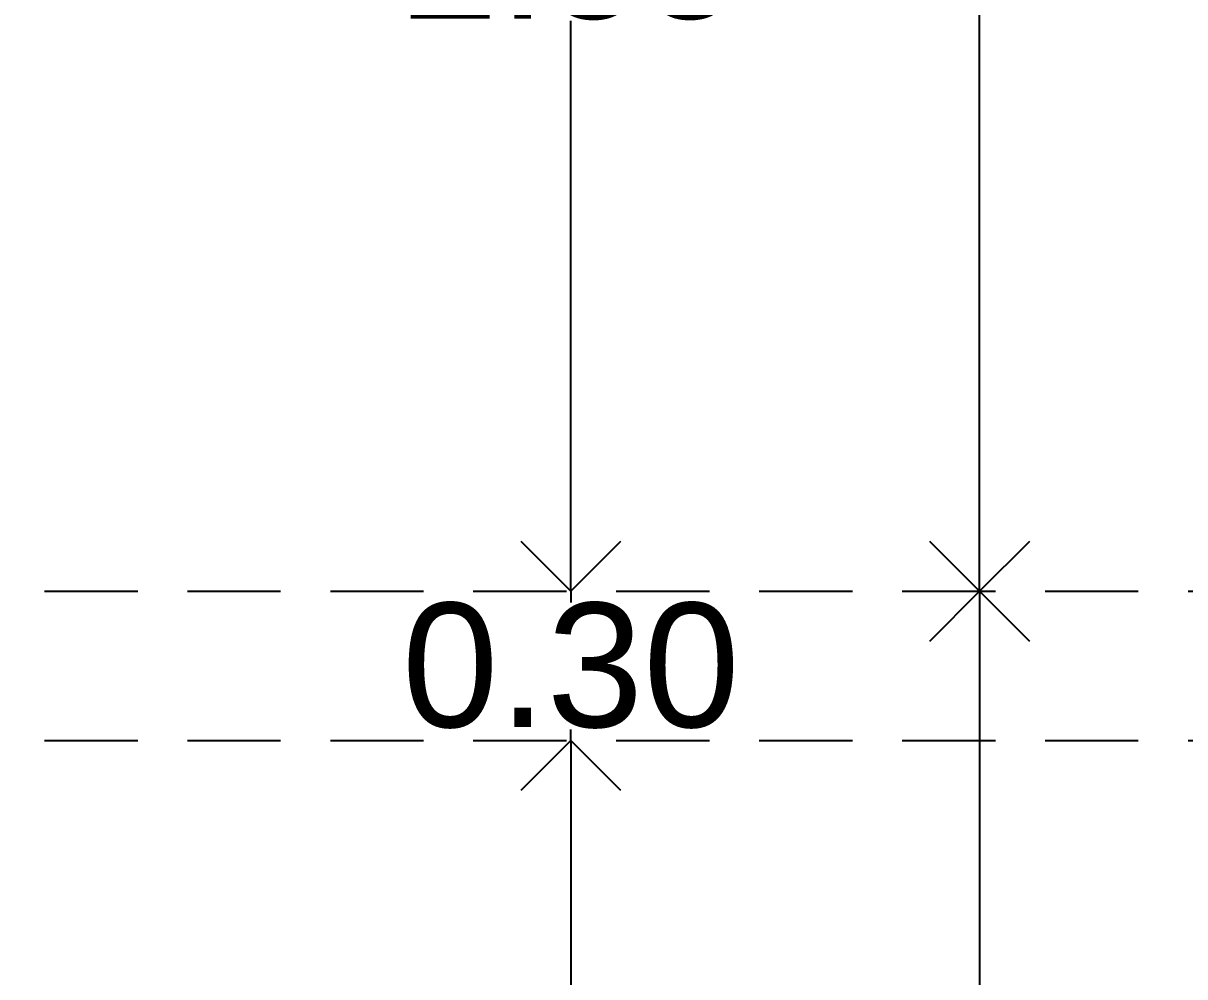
# Model space of a CAD drawing. Header units: metres. Extents: x -58 to 722, y -1100 to 345.
# Drawn here: x 244.537 to 246.873, y -482.747 to -480.829 of the extents above; entities that cross this region are included whole.
import ezdxf

# ---------------------------------------------------------------- set-up
doc = ezdxf.new("R2010")
doc.units = ezdxf.units.M
doc.header["$MEASUREMENT"] = 0
doc.linetypes.add('HIDDEN2', pattern=[0.1875, 0.125, -0.0625])
doc.layers.get('0').update_dxf_attribs({"color": 255})
doc.layers.get('DEFPOINTS').update_dxf_attribs({"color": 250})
doc.layers.add('FSR_ARQ_007PROYECCIONES', color=200, linetype='HIDDEN2')
doc.layers.add('FSR_ARQ_015COTAS', color=125, linetype='Continuous')
doc.styles.add('style1', font='arial.ttf')
doc.dimstyles.new('PP_PACO', dxfattribs={"dimtxt": 0.18, "dimasz": 0.075, "dimexe": 0.075, "dimexo": 0, "dimgap": 0, "dimtad": 0, "dimtih": 1, "dimtoh": 1, "dimzin": 1, "dimdsep": 46, "dimtxsty": 'style1', "dimcen": 0.15, "dimse1": 1, "dimse2": 1, "dimclrd": 256, "dimclre": 256, "dimadec": 0, "dimazin": 0, "dimtfac": 1, "dimtmove": 0, "dimatfit": 3, "dimfxl": 0.075, "dimarcsym": 0})

# ---------------------------------------------------------------- blocks, each defined once
blk = doc.blocks.new('_Open90')
at = {"color": 0, "linetype": 'ByBlock', "lineweight": -2}
for p, q in [((-0.5, 0.5), (0, 0)), ((0, 0), (-1, 0)), ((0, 0), (-0.5, -0.5))]:
    blk.add_line(p, q, dxfattribs=at)
blk = doc.blocks.new('*D754')
at = {"layer": 'DEFPOINTS', "color": 0, "ltscale": 0.005, "transparency": 16777216}
for p in [(244.9315, -482.2714), (245.6387, -482.2714), (245.1982, -484.4714)]:
    blk.add_point(p, dxfattribs=at)
at = {"layer": 'FSR_ARQ_015COTAS', "lineweight": -2, "ltscale": 0.005, "transparency": 16777216}
for p, q in [((245.6387, -482.4714), (245.6387, -483.2438)), ((245.6387, -484.2714), (245.6387, -483.4991))]:
    blk.add_line(p, q, dxfattribs=at)
at = {"layer": 'FSR_ARQ_015COTAS', "lineweight": -2, "ltscale": 0.005, "transparency": 16777216, "xscale": 0.2, "yscale": 0.2, "zscale": 0.2}
for p, rotation in [((245.6387, -482.2714), 90), ((245.6387, -484.4714), 270)]:
    blk.add_blockref('_Open90', p, dxfattribs=dict(at, rotation=rotation))
at = {"layer": 'FSR_ARQ_015COTAS', "color": 0, "ltscale": 0.005, "transparency": 16777216, "insert": (245.6387, -483.3714), "char_height": 0.25, "attachment_point": 5, "style": 'style1'}
blk.add_mtext('2.20', dxfattribs=at)
blk = doc.blocks.new('*D755')
at = {"layer": 'DEFPOINTS', "color": 0, "ltscale": 0.005, "transparency": 16777216}
for p in [(244.858, -481.9714), (245.6387, -481.9714), (244.9315, -482.2714)]:
    blk.add_point(p, dxfattribs=at)
at = {"layer": 'FSR_ARQ_015COTAS', "lineweight": -2, "ltscale": 0.005, "transparency": 16777216}
for p, q in [((245.6387, -481.7714), (245.6387, -481.5714)), ((245.6387, -481.9714), (245.6387, -481.9937)), ((245.6387, -482.2714), (245.6387, -482.2492)), ((245.6387, -482.4714), (245.6387, -482.6714))]:
    blk.add_line(p, q, dxfattribs=at)
at = {"layer": 'FSR_ARQ_015COTAS', "lineweight": -2, "ltscale": 0.005, "transparency": 16777216, "xscale": 0.2, "yscale": 0.2, "zscale": 0.2}
for p, rotation in [((245.6387, -481.9714), 270), ((245.6387, -482.2714), 90)]:
    blk.add_blockref('_Open90', p, dxfattribs=dict(at, rotation=rotation))
at = {"layer": 'FSR_ARQ_015COTAS', "color": 0, "ltscale": 0.005, "transparency": 16777216, "insert": (245.6387, -482.1214), "char_height": 0.25, "attachment_point": 5, "style": 'style1'}
blk.add_mtext('0.30', dxfattribs=at)
blk = doc.blocks.new('*D756')
at = {"layer": 'DEFPOINTS', "color": 0, "ltscale": 0.005, "transparency": 16777216}
for p in [(244.72, -479.4214), (245.6387, -479.4214), (244.858, -481.9714)]:
    blk.add_point(p, dxfattribs=at)
at = {"layer": 'FSR_ARQ_015COTAS', "lineweight": -2, "ltscale": 0.005, "transparency": 16777216}
for p, q in [((245.6387, -479.6214), (245.6387, -480.5688)), ((245.6387, -481.7714), (245.6387, -480.8241))]:
    blk.add_line(p, q, dxfattribs=at)
at = {"layer": 'FSR_ARQ_015COTAS', "lineweight": -2, "ltscale": 0.005, "transparency": 16777216, "xscale": 0.2, "yscale": 0.2, "zscale": 0.2}
for p, rotation in [((245.6387, -479.4214), 90), ((245.6387, -481.9714), 270)]:
    blk.add_blockref('_Open90', p, dxfattribs=dict(at, rotation=rotation))
at = {"layer": 'FSR_ARQ_015COTAS', "color": 0, "ltscale": 0.005, "transparency": 16777216, "insert": (245.6387, -480.6964), "char_height": 0.25, "attachment_point": 5, "style": 'style1'}
blk.add_mtext('2.55', dxfattribs=at)
blk = doc.blocks.new('*D760')
at = {"layer": 'DEFPOINTS', "color": 0, "ltscale": 0.005, "transparency": 16777216}
for p in [(245.5503, -481.9714), (246.4609, -481.9714), (246.2545, -484.8314)]:
    blk.add_point(p, dxfattribs=at)
at = {"layer": 'FSR_ARQ_015COTAS', "lineweight": -2, "ltscale": 0.005, "transparency": 16777216}
for p, q in [((246.4609, -482.1714), (246.4609, -483.2738)), ((246.4609, -484.6314), (246.4609, -483.5291))]:
    blk.add_line(p, q, dxfattribs=at)
at = {"layer": 'FSR_ARQ_015COTAS', "lineweight": -2, "ltscale": 0.005, "transparency": 16777216, "xscale": 0.2, "yscale": 0.2, "zscale": 0.2}
for p, rotation in [((246.4609, -481.9714), 90), ((246.4609, -484.8314), 270)]:
    blk.add_blockref('_Open90', p, dxfattribs=dict(at, rotation=rotation))
at = {"layer": 'FSR_ARQ_015COTAS', "color": 0, "ltscale": 0.005, "transparency": 16777216, "insert": (246.4609, -483.4014), "char_height": 0.25, "attachment_point": 5, "style": 'style1'}
blk.add_mtext('2.86', dxfattribs=at)
blk = doc.blocks.new('*D761')
at = {"layer": 'DEFPOINTS', "color": 0, "ltscale": 0.005, "transparency": 16777216}
for p in [(245.9581, -479.1214), (246.4609, -479.1214), (245.5503, -481.9714)]:
    blk.add_point(p, dxfattribs=at)
at = {"layer": 'FSR_ARQ_015COTAS', "lineweight": -2, "ltscale": 0.005, "transparency": 16777216}
for p, q in [((246.4609, -479.3214), (246.4609, -480.4188)), ((246.4609, -481.7714), (246.4609, -480.6741))]:
    blk.add_line(p, q, dxfattribs=at)
at = {"layer": 'FSR_ARQ_015COTAS', "lineweight": -2, "ltscale": 0.005, "transparency": 16777216, "xscale": 0.2, "yscale": 0.2, "zscale": 0.2}
for p, rotation in [((246.4609, -479.1214), 90), ((246.4609, -481.9714), 270)]:
    blk.add_blockref('_Open90', p, dxfattribs=dict(at, rotation=rotation))
at = {"layer": 'FSR_ARQ_015COTAS', "color": 0, "ltscale": 0.005, "transparency": 16777216, "insert": (246.4609, -480.5464), "char_height": 0.25, "attachment_point": 5, "style": 'style1'}
blk.add_mtext('2.85', dxfattribs=at)

msp = doc.modelspace()

# ---------------------------------------------------------------- linework, layer by layer
at = {"layer": 'FSR_ARQ_007PROYECCIONES', "ltscale": 1.5}
for p, q in [((231.93, -481.9714), (248.2949, -481.9714)), ((231.93, -482.2714), (248.2949, -482.2714))]:
    msp.add_line(p, q, dxfattribs=at)

# ---------------------------------------------------------------- dimensions: what is measured, and where the dimension line sits
at = {"layer": 'FSR_ARQ_015COTAS', "ltscale": 0.005}
for base, p1, p2, picture, middle in [((246.4609, -479.1214), (245.5503, -481.9714), (245.9581, -479.1214), '*D761', (246.4609, -480.5464)), ((245.6387, -479.4214), (244.858, -481.9714), (244.72, -479.4214), '*D756', (245.6387, -480.6964)), ((245.6387, -481.9714), (244.9315, -482.2714), (244.858, -481.9714), '*D755', (245.6387, -482.1214)), ((246.4609, -481.9714), (246.2545, -484.8314), (245.5503, -481.9714), '*D760', (246.4609, -483.4014)), ((245.6387, -482.2714), (245.1982, -484.4714), (244.9315, -482.2714), '*D754', (245.6387, -483.3714))]:
    dim = msp.add_linear_dim(base=base, p1=p1, p2=p2, angle=90, dimstyle='PP_PACO', override={"dimtxt": 0.25, "dimasz": 0.2, "dimblk1": 'Open90', "dimblk2": 'Open90', "dimsah": 1, "dimtmove": 1, "dimfxlon": 1}, dxfattribs=at)
    dim.commit()
    dim.dimension.update_dxf_attribs({"geometry": picture, "text_midpoint": middle})

doc.saveas('drawing.dxf')
